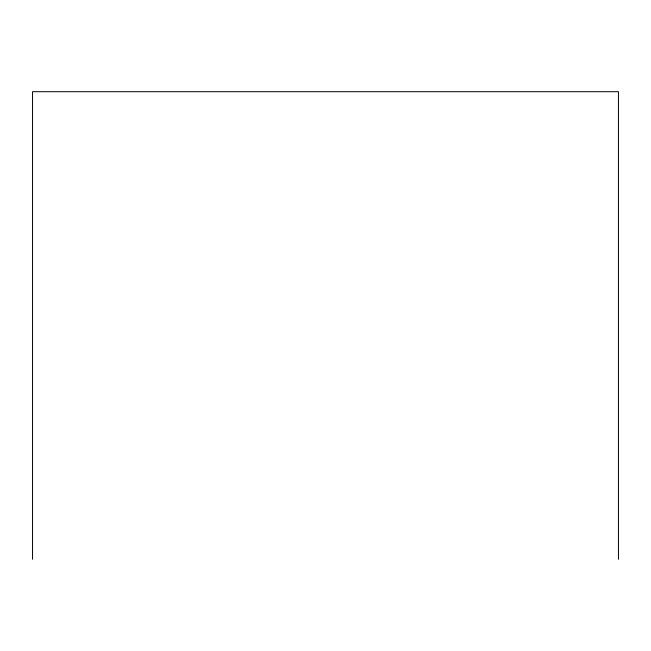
<?xml version="1.0" encoding="UTF-8"?>
<svg xmlns="http://www.w3.org/2000/svg" width="651" height="651" viewBox="0 0 651 651"><rect width="100%" height="100%" fill="white"/><g stroke="black" fill="none" stroke-linecap="round" stroke-linejoin="round"><path stroke-width="0.98" d="M618.45 559.307L618.45 91.693L32.55 91.693L32.55 559.307"/></g></svg>
